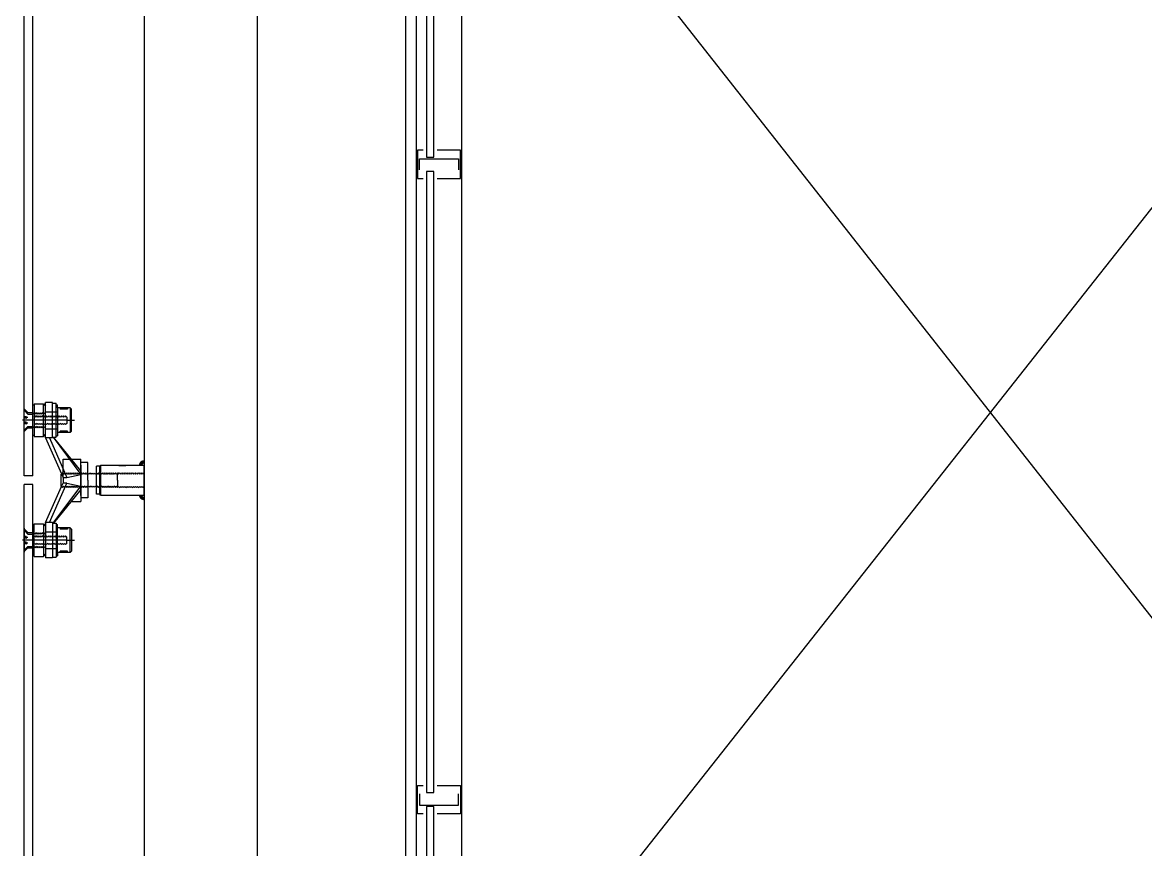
# Model space of a CAD drawing. Header units: millimetres. Extents: x -7614 to 421357, y 85218 to 341757.
# Drawn here: x 152178 to 153769, y 217946 to 219118 of the extents above; entities that cross this region are included whole.
import ezdxf

# ---------------------------------------------------------------- set-up
doc = ezdxf.new("R2010")
doc.units = ezdxf.units.MM
doc.header["$LTSCALE"] = 600
doc.header["$MEASUREMENT"] = 0
doc.linetypes.add('CENTER1', pattern=[8, 6, -1, 0, -1])
doc.linetypes.add('DASH_2', pattern=[34, 30, -1.5, 1, -1.5])
doc.layers.add('e-plan', color=9, linetype='CONTINUOUS')

msp = doc.modelspace()

# ---------------------------------------------------------------- linework, layer by layer
at = {"layer": 'e-plan'}
for p, q in [((152180.4, 218475.2), (152180.4, 220176.7)), ((152192.4, 218475.2), (152192.4, 220176.7)), ((152350.4, 219866.7), (152350.4, 217091.6)), ((152510.4, 219866.7), (152510.4, 217091.6)), ((152750.4, 219566.7), (152750.4, 218926.7)), ((152760.4, 218926.7), (152760.4, 219566.7)), ((152800.4, 217616.7), (152800.4, 219516.7)), ((152745.4, 218936.7), (152737.4, 218936.7)), ((152737.4, 218936.7), (152737.4, 218896.7)), ((152740.4, 218908.7), (152740.4, 218924.7)), ((152740.4, 218924.7), (152795.4, 218924.7)), ((152750.4, 218926.7), (152760.4, 218926.7)), ((152798.4, 218936.7), (152765.4, 218936.7)), ((152795.4, 218924.7), (152795.4, 218908.7)), ((152798.4, 218896.7), (152798.4, 218936.7)), ((152760.4, 218906.7), (152750.4, 218906.7)), ((152750.4, 218906.7), (152750.4, 218026.7)), ((152760.4, 218026.7), (152760.4, 218906.7)), ((152737.4, 218896.7), (152745.4, 218896.7)), ((152765.4, 218896.7), (152798.4, 218896.7)), ((152350.4, 218448.2), (152350.4, 218490.2)), ((152192.4, 218475.2), (152180.4, 218475.2)), ((152180.4, 216776.7), (152180.4, 218463.2)), ((152192.4, 218463.2), (152180.4, 218463.2)), ((152192.4, 216776.7), (152192.4, 218463.2)), ((152737.4, 217996.7), (152737.4, 218036.7)), ((152737.4, 218036.7), (152745.4, 218036.7)), ((152765.4, 218036.7), (152798.4, 218036.7)), ((152798.4, 218036.7), (152798.4, 217996.7)), ((152740.4, 218024.7), (152740.4, 218008.7)), ((152750.4, 218026.7), (152760.4, 218026.7)), ((152795.4, 218008.7), (152795.4, 218024.7)), ((152740.4, 218008.7), (152795.4, 218008.7)), ((152750.4, 218006.7), (152750.4, 217566.7)), ((152760.4, 218006.7), (152750.4, 218006.7)), ((152760.4, 217566.7), (152760.4, 218006.7)), ((152745.4, 217996.7), (152737.4, 217996.7)), ((152798.4, 217996.7), (152765.4, 217996.7))]:
    msp.add_line(p, q, dxfattribs=at)
at = {"layer": 'e-plan', "linetype": 'Continuous'}
for p, q in [((152720.4, 219596.7), (152720.4, 217536.7)), ((152735.4, 219581.7), (152735.4, 217551.7)), ((152194.4, 218575.7), (152192.4, 218575.7)), ((152194.4, 218577.2), (152207.4, 218577.2)), ((152194.4, 218577.2), (152194.4, 218564.2)), ((152207.4, 218562.9), (152207.4, 218577.2)), ((152210.4, 218563.2), (152210.4, 218579.1)), ((152220.4, 218579.1), (152210.4, 218579.1)), ((152220.4, 218529.1), (152220.4, 218579.1)), ((152220.4, 218578.2), (152225.4, 218578.2)), ((152225.4, 218530.2), (152225.4, 218578.2)), ((152225.4, 218576.2), (152227.4, 218576.2)), ((152245.4, 218571.7), (152227.4, 218571.7)), ((152247.4, 218569.7), (152245.4, 218571.7)), ((152180.4, 218537.3), (152180.4, 218571)), ((152185.6, 218564.9), (152180.4, 218570.2)), ((152183.4, 218557.5), (152183.4, 218558.9)), ((152185.6, 218564.9), (152192.4, 218564.9)), ((152185.6, 218562.9), (152192.4, 218562.9)), ((152194.4, 218563.9), (152194.4, 218559.9)), ((152194.4, 218559.7), (152194.4, 218548.7)), ((152207.4, 218531.2), (152207.4, 218562.9)), ((152210.4, 218549.7), (152210.4, 218562.9)), ((152241.4, 218569.7), (152231.4, 218569.7)), ((152247.4, 218538.7), (152247.4, 218569.7)), ((152185.6, 218543.4), (152180.4, 218538.2)), ((152183.4, 218549.5), (152183.4, 218550.9)), ((152185.6, 218545.4), (152192.4, 218545.4)), ((152185.6, 218543.4), (152192.4, 218543.4)), ((152194.4, 218548.4), (152194.4, 218544.4)), ((152194.4, 218544.1), (152194.4, 218532.7)), ((152210.4, 218545.4), (152210.4, 218549.4)), ((152210.4, 218529.1), (152210.4, 218545.1)), ((152194.4, 218532.7), (152192.4, 218532.7)), ((152194.4, 218532.7), (152194.4, 218531.2)), ((152194.4, 218531.2), (152207.4, 218531.2)), ((152220.4, 218529.1), (152210.4, 218529.1)), ((152210.6, 218529.2), (152233.1, 218478.2)), ((152216.1, 218529.2), (152240.8, 218473.1)), ((152220.4, 218530.2), (152225.4, 218530.2)), ((152221.4, 218530.2), (152260.4, 218477.4)), ((152260.4, 218482.5), (152221.5, 218530.2)), ((152225.4, 218532.2), (152227.4, 218532.2)), ((152245.4, 218536.7), (152227.4, 218536.7)), ((152241.4, 218538.7), (152231.4, 218538.7)), ((152245.4, 218536.7), (152247.4, 218538.7)), ((152235.4, 218473.1), (152235.4, 218499.2)), ((152235.4, 218499.2), (152260.4, 218499.2)), ((152260.4, 218469.2), (152260.4, 218499.2)), ((152270.4, 218479.4), (152270.4, 218494.2)), ((152232.7, 218460.5), (152232.7, 218477.8)), ((152233.2, 218478), (152235.4, 218473.1)), ((152240.8, 218473.1), (152260.4, 218477.4)), ((152260.4, 218490.7), (152260.4, 218469.2)), ((152260.4, 218490.7), (152260.4, 218469.2)), ((152270.4, 218469.2), (152270.4, 218479.2)), ((152287.5, 218489.2), (152282.5, 218489.2)), ((152282.5, 218479.3), (152282.5, 218489.2)), ((152282.5, 218459.3), (152282.5, 218479)), ((152287.5, 218489.2), (152288.5, 218490.2)), ((152287.5, 218449.2), (152287.5, 218489.2)), ((152350.4, 218490.2), (152288.5, 218490.2)), ((152288.5, 218490.2), (152288.5, 218448.2)), ((152314.5, 218490.2), (152324.4, 218490.2)), ((152216.1, 218409.2), (152240.8, 218465.2)), ((152221.4, 218408.2), (152260.4, 218460.9)), ((152233.2, 218460.3), (152235.4, 218465.2)), ((152235.4, 218473.1), (152235.4, 218465.2)), ((152235.4, 218473.1), (152240.8, 218473.1)), ((152240.8, 218465.2), (152235.4, 218465.2)), ((152240.8, 218465.2), (152260.4, 218460.9)), ((152260.4, 218469.2), (152260.4, 218439.2)), ((152260.4, 218447.7), (152260.4, 218469.2)), ((152260.4, 218469.2), (152260.4, 218447.7)), ((152270.4, 218469.2), (152270.4, 218459.2)), ((152210.6, 218409.2), (152233.1, 218460.1)), ((152260.4, 218455.8), (152221.5, 218408.2)), ((152270.4, 218458.9), (152270.4, 218444.2)), ((152282.5, 218449.2), (152282.5, 218459)), ((152287.5, 218449.2), (152282.5, 218449.2)), ((152288.5, 218448.2), (152287.5, 218449.2)), ((152288.5, 218448.2), (152350.4, 218448.2)), ((152246.8, 218439.2), (152260.4, 218439.2)), ((152180.4, 218401), (152180.4, 218367.3)), ((152185.6, 218394.9), (152180.4, 218400.2)), ((152194.4, 218405.7), (152192.4, 218405.7)), ((152194.4, 218405.7), (152194.4, 218407.2)), ((152194.4, 218407.2), (152207.4, 218407.2)), ((152194.4, 218394.2), (152194.4, 218405.7)), ((152207.4, 218407.2), (152207.4, 218375.4)), ((152210.4, 218409.2), (152210.4, 218393.2)), ((152220.4, 218409.2), (152210.4, 218409.2)), ((152220.4, 218409.2), (152220.4, 218359.2)), ((152220.4, 218408.2), (152225.4, 218408.2)), ((152225.4, 218408.2), (152225.4, 218360.2)), ((152225.4, 218406.2), (152227.4, 218406.2)), ((152245.4, 218401.7), (152227.4, 218401.7)), ((152241.4, 218399.7), (152231.4, 218399.7)), ((152245.4, 218401.7), (152247.4, 218399.7)), ((152247.4, 218399.7), (152247.4, 218368.7)), ((152183.4, 218388.9), (152183.4, 218387.5)), ((152183.4, 218380.9), (152183.4, 218379.5)), ((152185.6, 218394.9), (152192.4, 218394.9)), ((152185.6, 218392.9), (152192.4, 218392.9)), ((152194.4, 218389.9), (152194.4, 218393.9)), ((152194.4, 218378.7), (152194.4, 218389.7)), ((152210.4, 218392.9), (152210.4, 218388.9)), ((152210.4, 218388.7), (152210.4, 218375.4)), ((152185.6, 218373.4), (152180.4, 218368.2)), ((152185.6, 218375.4), (152192.4, 218375.4)), ((152185.6, 218373.4), (152192.4, 218373.4)), ((152194.4, 218374.4), (152194.4, 218378.4)), ((152194.4, 218361.2), (152194.4, 218374.1)), ((152207.4, 218375.4), (152207.4, 218361.2)), ((152210.4, 218375.1), (152210.4, 218359.2)), ((152245.4, 218366.7), (152227.4, 218366.7)), ((152241.4, 218368.7), (152231.4, 218368.7)), ((152247.4, 218368.7), (152245.4, 218366.7)), ((152194.4, 218362.7), (152192.4, 218362.7)), ((152194.4, 218361.2), (152207.4, 218361.2)), ((152220.4, 218359.2), (152210.4, 218359.2)), ((152220.4, 218360.2), (152225.4, 218360.2)), ((152225.4, 218362.2), (152227.4, 218362.2))]:
    msp.add_line(p, q, dxfattribs=at)
at = {"layer": 'e-plan', "ltscale": 2}
for p, q in [((154295.4, 217616.7), (152800.4, 219516.7)), ((152800.4, 217616.7), (154300.4, 219516.7))]:
    msp.add_line(p, q, dxfattribs=at)
at = {"layer": 'e-plan', "linetype": 'CENTER1'}
for p, q in [((152207.4, 218577.2), (152210.4, 218574.2)), ((152227.4, 218571.7), (152227.4, 218576.2)), ((152227.4, 218571.7), (152227.4, 218534)), ((152231.4, 218571.7), (152231.4, 218569.7)), ((152241.4, 218571.7), (152241.4, 218569.7)), ((152245.4, 218571.7), (152245.4, 218536.7)), ((152180.4, 218568.2), (152185.6, 218562.9)), ((152183.1, 218559.2), (152180.4, 218559.2)), ((152185.4, 218558.2), (152180.4, 218558.2)), ((152183.1, 218557.2), (152180.4, 218557.2)), ((152193.9, 218564.4), (152192.4, 218562.9)), ((152195.4, 218562.9), (152193.9, 218564.4)), ((152195.4, 218563.2), (152194.4, 218564.2)), ((152195.4, 218558.9), (152194.4, 218559.9)), ((152195.4, 218558.7), (152194.4, 218559.7)), ((152195.4, 218558.7), (152194.4, 218559.7)), ((152196.9, 218564.7), (152195.4, 218563.2)), ((152196.9, 218564.4), (152195.4, 218562.9)), ((152196.9, 218560.4), (152195.4, 218558.9)), ((152196.9, 218560.2), (152195.4, 218558.7)), ((152196.9, 218560.2), (152195.4, 218558.7)), ((152198.4, 218563.2), (152196.9, 218564.7)), ((152198.4, 218562.9), (152196.9, 218564.4)), ((152198.4, 218558.9), (152196.9, 218560.4)), ((152198.4, 218558.7), (152196.9, 218560.2)), ((152198.4, 218558.7), (152196.9, 218560.2)), ((152199.9, 218564.7), (152198.4, 218563.2)), ((152199.9, 218564.4), (152198.4, 218562.9)), ((152199.9, 218560.4), (152198.4, 218558.9)), ((152199.9, 218560.2), (152198.4, 218558.7)), ((152199.9, 218560.2), (152198.4, 218558.7)), ((152201.4, 218563.2), (152199.9, 218564.7)), ((152201.4, 218562.9), (152199.9, 218564.4)), ((152201.4, 218558.9), (152199.9, 218560.4)), ((152201.4, 218558.7), (152199.9, 218560.2)), ((152201.4, 218558.7), (152199.9, 218560.2)), ((152202.9, 218564.7), (152201.4, 218563.2)), ((152202.9, 218564.4), (152201.4, 218562.9)), ((152202.9, 218560.4), (152201.4, 218558.9)), ((152202.9, 218560.2), (152201.4, 218558.7)), ((152202.9, 218560.2), (152201.4, 218558.7)), ((152204.4, 218563.2), (152202.9, 218564.7)), ((152204.4, 218562.9), (152202.9, 218564.4)), ((152204.4, 218558.9), (152202.9, 218560.4)), ((152204.4, 218558.7), (152202.9, 218560.2)), ((152204.4, 218558.7), (152202.9, 218560.2)), ((152205.9, 218564.7), (152204.4, 218563.2)), ((152205.9, 218564.4), (152204.4, 218562.9)), ((152205.9, 218560.4), (152204.4, 218558.9)), ((152205.9, 218560.2), (152204.4, 218558.7)), ((152205.9, 218560.2), (152204.4, 218558.7)), ((152207.4, 218563.2), (152205.9, 218564.7)), ((152207.4, 218562.9), (152205.9, 218564.4)), ((152207.4, 218558.9), (152205.9, 218560.4)), ((152207.4, 218558.7), (152205.9, 218560.2)), ((152207.4, 218558.7), (152205.9, 218560.2)), ((152208.9, 218564.7), (152207.4, 218563.2)), ((152208.9, 218564.4), (152207.4, 218562.9)), ((152208.9, 218560.4), (152207.4, 218558.9)), ((152208.9, 218560.2), (152207.4, 218558.7)), ((152208.9, 218560.2), (152207.4, 218558.7)), ((152210.4, 218563.2), (152208.9, 218564.7)), ((152210.4, 218562.9), (152208.9, 218564.4)), ((152210.4, 218558.9), (152208.9, 218560.4)), ((152210.4, 218558.7), (152208.9, 218560.2)), ((152210.4, 218558.7), (152208.9, 218560.2)), ((152211.9, 218560.2), (152210.4, 218558.7)), ((152213.4, 218558.7), (152211.9, 218560.2)), ((152214.9, 218560.2), (152213.4, 218558.7)), ((152216.4, 218558.7), (152214.9, 218560.2)), ((152217.9, 218560.2), (152216.4, 218558.7)), ((152219.4, 218558.7), (152217.9, 218560.2)), ((152220.9, 218560.2), (152219.4, 218558.7)), ((152222.4, 218558.7), (152220.9, 218560.2)), ((152223.9, 218560.2), (152222.4, 218558.7)), ((152225.4, 218558.7), (152223.9, 218560.2)), ((152226.9, 218560.2), (152225.4, 218558.7)), ((152228.4, 218558.7), (152226.9, 218560.2)), ((152229.9, 218560.2), (152228.4, 218558.7)), ((152231.4, 218558.7), (152229.9, 218560.2)), ((152232.9, 218560.2), (152231.4, 218558.7)), ((152234.4, 218558.7), (152232.9, 218560.2)), ((152235.9, 218560.2), (152234.4, 218558.7)), ((152237.4, 218558.7), (152235.9, 218560.2)), ((152238.9, 218560.2), (152237.4, 218558.7)), ((152240.4, 218558.7), (152238.9, 218560.2)), ((152240.4, 218558.7), (152240.4, 218549.7)), ((152240.4, 218554.2), (152177.8, 218554.2)), ((152183.1, 218551.2), (152180.4, 218551.2)), ((152185.4, 218550.2), (152180.4, 218550.2)), ((152183.1, 218549.2), (152180.4, 218549.2)), ((152180.4, 218540.2), (152185.6, 218545.4)), ((152193.9, 218543.9), (152192.4, 218545.4)), ((152195.4, 218545.4), (152193.9, 218543.9)), ((152195.4, 218545.4), (152193.9, 218543.9)), ((152195.4, 218549.7), (152194.4, 218548.7)), ((152195.4, 218549.7), (152194.4, 218548.7)), ((152195.4, 218549.7), (152194.4, 218548.7)), ((152195.4, 218549.4), (152194.4, 218548.4)), ((152195.4, 218545.1), (152194.4, 218544.1)), ((152196.9, 218548.2), (152195.4, 218549.7)), ((152196.9, 218548.2), (152195.4, 218549.7)), ((152196.9, 218548.2), (152195.4, 218549.7)), ((152196.9, 218547.9), (152195.4, 218549.4)), ((152196.9, 218543.9), (152195.4, 218545.4)), ((152196.9, 218543.9), (152195.4, 218545.4)), ((152196.9, 218543.6), (152195.4, 218545.1)), ((152198.4, 218549.7), (152196.9, 218548.2)), ((152198.4, 218549.7), (152196.9, 218548.2)), ((152198.4, 218549.7), (152196.9, 218548.2)), ((152198.4, 218549.4), (152196.9, 218547.9)), ((152198.4, 218545.4), (152196.9, 218543.9)), ((152198.4, 218545.4), (152196.9, 218543.9)), ((152198.4, 218545.1), (152196.9, 218543.6)), ((152199.9, 218548.2), (152198.4, 218549.7)), ((152199.9, 218548.2), (152198.4, 218549.7)), ((152199.9, 218548.2), (152198.4, 218549.7)), ((152199.9, 218547.9), (152198.4, 218549.4)), ((152199.9, 218543.9), (152198.4, 218545.4)), ((152199.9, 218543.9), (152198.4, 218545.4)), ((152199.9, 218543.6), (152198.4, 218545.1)), ((152201.4, 218549.7), (152199.9, 218548.2)), ((152201.4, 218549.7), (152199.9, 218548.2)), ((152201.4, 218549.7), (152199.9, 218548.2)), ((152201.4, 218549.4), (152199.9, 218547.9)), ((152201.4, 218545.4), (152199.9, 218543.9)), ((152201.4, 218545.4), (152199.9, 218543.9)), ((152201.4, 218545.1), (152199.9, 218543.6)), ((152202.9, 218548.2), (152201.4, 218549.7)), ((152202.9, 218548.2), (152201.4, 218549.7)), ((152202.9, 218548.2), (152201.4, 218549.7)), ((152202.9, 218547.9), (152201.4, 218549.4)), ((152202.9, 218543.9), (152201.4, 218545.4)), ((152202.9, 218543.9), (152201.4, 218545.4)), ((152202.9, 218543.6), (152201.4, 218545.1)), ((152204.4, 218549.7), (152202.9, 218548.2)), ((152204.4, 218549.7), (152202.9, 218548.2)), ((152204.4, 218549.7), (152202.9, 218548.2)), ((152204.4, 218549.4), (152202.9, 218547.9)), ((152204.4, 218545.4), (152202.9, 218543.9)), ((152204.4, 218545.4), (152202.9, 218543.9)), ((152204.4, 218545.1), (152202.9, 218543.6)), ((152205.9, 218548.2), (152204.4, 218549.7)), ((152205.9, 218548.2), (152204.4, 218549.7)), ((152205.9, 218548.2), (152204.4, 218549.7)), ((152205.9, 218547.9), (152204.4, 218549.4)), ((152205.9, 218543.9), (152204.4, 218545.4)), ((152205.9, 218543.9), (152204.4, 218545.4)), ((152205.9, 218543.6), (152204.4, 218545.1)), ((152207.4, 218549.7), (152205.9, 218548.2)), ((152207.4, 218549.7), (152205.9, 218548.2)), ((152207.4, 218549.7), (152205.9, 218548.2)), ((152207.4, 218549.4), (152205.9, 218547.9)), ((152207.4, 218545.4), (152205.9, 218543.9)), ((152207.4, 218545.4), (152205.9, 218543.9)), ((152207.4, 218545.1), (152205.9, 218543.6)), ((152208.9, 218548.2), (152207.4, 218549.7)), ((152208.9, 218548.2), (152207.4, 218549.7)), ((152208.9, 218548.2), (152207.4, 218549.7)), ((152208.9, 218547.9), (152207.4, 218549.4)), ((152208.9, 218543.9), (152207.4, 218545.4)), ((152208.9, 218543.9), (152207.4, 218545.4)), ((152208.9, 218543.6), (152207.4, 218545.1)), ((152210.4, 218549.7), (152208.9, 218548.2)), ((152210.4, 218549.7), (152208.9, 218548.2)), ((152210.4, 218549.7), (152208.9, 218548.2)), ((152210.4, 218549.4), (152208.9, 218547.9)), ((152210.4, 218545.4), (152208.9, 218543.9)), ((152210.4, 218545.4), (152208.9, 218543.9)), ((152210.4, 218545.1), (152208.9, 218543.6)), ((152211.9, 218548.2), (152210.4, 218549.7)), ((152213.4, 218549.7), (152211.9, 218548.2)), ((152214.9, 218548.2), (152213.4, 218549.7)), ((152216.4, 218549.7), (152214.9, 218548.2)), ((152217.9, 218548.2), (152216.4, 218549.7)), ((152219.4, 218549.7), (152217.9, 218548.2)), ((152220.9, 218548.2), (152219.4, 218549.7)), ((152222.4, 218549.7), (152220.9, 218548.2)), ((152223.9, 218548.2), (152222.4, 218549.7)), ((152225.4, 218549.7), (152223.9, 218548.2)), ((152226.9, 218548.2), (152225.4, 218549.7)), ((152228.4, 218549.7), (152226.9, 218548.2)), ((152229.9, 218548.2), (152228.4, 218549.7)), ((152231.4, 218549.7), (152229.9, 218548.2)), ((152232.9, 218548.2), (152231.4, 218549.7)), ((152234.4, 218549.7), (152232.9, 218548.2)), ((152235.9, 218548.2), (152234.4, 218549.7)), ((152237.4, 218549.7), (152235.9, 218548.2)), ((152238.9, 218548.2), (152237.4, 218549.7)), ((152240.4, 218549.7), (152238.9, 218548.2)), ((152240.4, 218554.2), (152251.4, 218554.2)), ((152207.4, 218531.2), (152210.4, 218534.2)), ((152227.4, 218534), (152227.4, 218532.2)), ((152231.4, 218536.7), (152231.4, 218538.7)), ((152241.4, 218536.7), (152241.4, 218538.7)), ((152232.9, 218477.7), (152232.7, 218477.8)), ((152232.9, 218477.7), (152232.7, 218477.8)), ((152234.4, 218479.2), (152232.9, 218477.7)), ((152234.4, 218479.2), (152232.9, 218477.7)), ((152234.4, 218479.4), (152233.1, 218478.2)), ((152235.9, 218477.9), (152234.4, 218479.4)), ((152235.9, 218477.7), (152234.4, 218479.2)), ((152235.9, 218477.7), (152234.4, 218479.2)), ((152237.4, 218479.4), (152235.9, 218477.9)), ((152237.4, 218479.2), (152235.9, 218477.7)), ((152237.4, 218479.2), (152235.9, 218477.7)), ((152238.9, 218477.9), (152237.4, 218479.4)), ((152238.9, 218477.7), (152237.4, 218479.2)), ((152238.9, 218477.7), (152237.4, 218479.2)), ((152240.4, 218479.4), (152238.9, 218477.9)), ((152240.4, 218479.2), (152238.9, 218477.7)), ((152240.4, 218479.2), (152238.9, 218477.7)), ((152241.9, 218477.9), (152240.4, 218479.4)), ((152241.9, 218477.7), (152240.4, 218479.2)), ((152241.9, 218477.7), (152240.4, 218479.2)), ((152243.4, 218479.4), (152241.9, 218477.9)), ((152243.4, 218479.2), (152241.9, 218477.7)), ((152243.4, 218479.2), (152241.9, 218477.7)), ((152244.9, 218477.9), (152243.4, 218479.4)), ((152244.9, 218477.7), (152243.4, 218479.2)), ((152244.9, 218477.7), (152243.4, 218479.2)), ((152246.4, 218479.4), (152244.9, 218477.9)), ((152246.4, 218479.2), (152244.9, 218477.7)), ((152247.9, 218477.9), (152246.4, 218479.4)), ((152247.9, 218477.7), (152246.4, 218479.2)), ((152249.4, 218479.4), (152247.9, 218477.9)), ((152249.4, 218479.2), (152247.9, 218477.7)), ((152250.9, 218477.9), (152249.4, 218479.4)), ((152250.9, 218477.7), (152249.4, 218479.2)), ((152252.4, 218479.4), (152250.9, 218477.9)), ((152252.4, 218479.2), (152250.9, 218477.7)), ((152253.9, 218477.9), (152252.4, 218479.4)), ((152253.9, 218477.7), (152252.4, 218479.2)), ((152255.4, 218479.4), (152253.9, 218477.9)), ((152255.4, 218479.2), (152253.9, 218477.7)), ((152256.9, 218477.9), (152255.4, 218479.4)), ((152256.9, 218477.7), (152255.4, 218479.2)), ((152256.9, 218477.9), (152255.9, 218478.9)), ((152258.4, 218479.4), (152256.9, 218477.9)), ((152258.4, 218479.2), (152256.9, 218477.7)), ((152259.9, 218477.9), (152258.4, 218479.4)), ((152259.9, 218477.7), (152258.4, 218479.2)), ((152261.4, 218479.4), (152259.9, 218477.9)), ((152261.4, 218479.2), (152259.9, 218477.7)), ((152262.9, 218477.9), (152261.4, 218479.4)), ((152262.9, 218477.7), (152261.4, 218479.2)), ((152264.4, 218479.4), (152262.9, 218477.9)), ((152264.4, 218479.2), (152262.9, 218477.7)), ((152265.9, 218477.9), (152264.4, 218479.4)), ((152265.9, 218477.7), (152264.4, 218479.2)), ((152267.4, 218479.4), (152265.9, 218477.9)), ((152267.4, 218479.2), (152265.9, 218477.7)), ((152268.9, 218477.9), (152267.4, 218479.4)), ((152268.9, 218477.7), (152267.4, 218479.2)), ((152268.9, 218477.7), (152267.9, 218478.7)), ((152268.9, 218477.7), (152267.9, 218478.7)), ((152270.4, 218479.4), (152268.9, 218477.9)), ((152270.4, 218479.2), (152268.9, 218477.7)), ((152270.4, 218479.2), (152268.9, 218477.7)), ((152270.4, 218479.2), (152268.9, 218477.7)), ((152271.9, 218477.7), (152270.4, 218479.2)), ((152271.9, 218477.7), (152270.4, 218479.2)), ((152271.9, 218477.7), (152270.4, 218479.2)), ((152273.4, 218479.2), (152271.9, 218477.7)), ((152273.4, 218479.2), (152271.9, 218477.7)), ((152273.4, 218479.2), (152271.9, 218477.7)), ((152274.9, 218477.7), (152273.4, 218479.2)), ((152274.9, 218477.7), (152273.4, 218479.2)), ((152276.4, 218479.2), (152274.9, 218477.7)), ((152276.4, 218479.2), (152274.9, 218477.7)), ((152277.9, 218477.7), (152276.4, 218479.2)), ((152277.9, 218477.7), (152276.4, 218479.2)), ((152279.4, 218479.2), (152277.9, 218477.7)), ((152279.4, 218479.2), (152277.9, 218477.7)), ((152280.9, 218477.7), (152279.4, 218479.2)), ((152280.9, 218477.7), (152279.4, 218479.2)), ((152282.4, 218479.2), (152280.9, 218477.7)), ((152282.4, 218479.2), (152280.9, 218477.7)), ((152283.9, 218477.7), (152282.4, 218479.2)), ((152283.9, 218477.7), (152282.4, 218479.2)), ((152283.9, 218477.9), (152282.5, 218479.3)), ((152285.4, 218479.4), (152283.9, 218477.9)), ((152285.4, 218479.2), (152283.9, 218477.7)), ((152286.9, 218477.9), (152285.4, 218479.4)), ((152286.9, 218477.7), (152285.4, 218479.2)), ((152288.4, 218479.4), (152286.9, 218477.9)), ((152288.4, 218479.2), (152286.9, 218477.7)), ((152289.9, 218477.9), (152288.4, 218479.4)), ((152289.9, 218477.7), (152288.4, 218479.2)), ((152291.4, 218479.4), (152289.9, 218477.9)), ((152291.4, 218479.2), (152289.9, 218477.7)), ((152292.9, 218477.9), (152291.4, 218479.4)), ((152292.9, 218477.7), (152291.4, 218479.2)), ((152294.4, 218479.4), (152292.9, 218477.9)), ((152294.4, 218479.2), (152292.9, 218477.7)), ((152295.9, 218477.9), (152294.4, 218479.4)), ((152295.9, 218477.7), (152294.4, 218479.2)), ((152297.4, 218479.4), (152295.9, 218477.9)), ((152297.4, 218479.2), (152295.9, 218477.7)), ((152298.9, 218477.9), (152297.4, 218479.4)), ((152298.9, 218477.7), (152297.4, 218479.2)), ((152300.4, 218479.4), (152298.9, 218477.9)), ((152300.4, 218479.2), (152298.9, 218477.7)), ((152301.9, 218477.9), (152300.4, 218479.4)), ((152301.9, 218477.7), (152300.4, 218479.2)), ((152303.4, 218479.4), (152301.9, 218477.9)), ((152303.4, 218479.2), (152301.9, 218477.7)), ((152304.9, 218477.9), (152303.4, 218479.4)), ((152304.9, 218477.7), (152303.4, 218479.2)), ((152306.4, 218479.4), (152304.9, 218477.9)), ((152306.4, 218479.2), (152304.9, 218477.7)), ((152307.9, 218477.9), (152306.4, 218479.4)), ((152307.9, 218477.7), (152306.4, 218479.2)), ((152309.4, 218479.4), (152307.9, 218477.9)), ((152309.4, 218479.2), (152307.9, 218477.7)), ((152310.9, 218477.9), (152309.4, 218479.4)), ((152310.9, 218477.7), (152309.4, 218479.2)), ((152312.4, 218479.4), (152310.9, 218477.9)), ((152312.4, 218479.2), (152310.9, 218477.7)), ((152312.4, 218479.4), (152313.9, 218477.9)), ((152312.4, 218469.2), (152312.4, 218479.2)), ((152313.9, 218477.9), (152315.4, 218479.4)), ((152315.4, 218479.4), (152316.9, 218477.9)), ((152316.9, 218477.9), (152318.4, 218479.4)), ((152318.4, 218479.4), (152319.9, 218477.9)), ((152319.9, 218477.9), (152321.4, 218479.4)), ((152321.4, 218479.4), (152322.9, 218477.9)), ((152322.9, 218477.9), (152324.4, 218479.4)), ((152324.4, 218479.4), (152325.9, 218477.9)), ((152325.9, 218477.9), (152327.4, 218479.4)), ((152327.4, 218479.4), (152328.9, 218477.9)), ((152328.9, 218477.9), (152330.4, 218479.4)), ((152330.4, 218479.4), (152331.9, 218477.9)), ((152331.9, 218477.9), (152333.4, 218479.4)), ((152333.4, 218479.4), (152334.9, 218477.9)), ((152334.9, 218477.9), (152336.4, 218479.4)), ((152336.4, 218479.4), (152337.9, 218477.9)), ((152337.9, 218477.9), (152339.4, 218479.4)), ((152337.9, 218477.9), (152339.4, 218479.4)), ((152339.4, 218479.4), (152340.9, 218477.9)), ((152340.9, 218477.9), (152342.4, 218479.4)), ((152342.4, 218479.4), (152343.9, 218477.9)), ((152343.9, 218477.9), (152345.4, 218479.4)), ((152345.4, 218479.4), (152346.9, 218477.9)), ((152346.9, 218477.9), (152348.4, 218479.4)), ((152348.4, 218479.4), (152349.9, 218477.9)), ((152349.9, 218477.9), (152350.4, 218478.4)), ((152232.9, 218460.7), (152232.7, 218460.5)), ((152232.9, 218460.7), (152232.7, 218460.5)), ((152234.4, 218459.2), (152232.9, 218460.7)), ((152234.4, 218459.2), (152232.9, 218460.7)), ((152234.4, 218458.9), (152233.1, 218460.1)), ((152235.9, 218460.7), (152234.4, 218459.2)), ((152235.9, 218460.7), (152234.4, 218459.2)), ((152235.9, 218460.4), (152234.4, 218458.9)), ((152237.4, 218459.2), (152235.9, 218460.7)), ((152237.4, 218459.2), (152235.9, 218460.7)), ((152237.4, 218458.9), (152235.9, 218460.4)), ((152238.9, 218460.7), (152237.4, 218459.2)), ((152238.9, 218460.7), (152237.4, 218459.2)), ((152238.9, 218460.4), (152237.4, 218458.9)), ((152240.4, 218459.2), (152238.9, 218460.7)), ((152240.4, 218459.2), (152238.9, 218460.7)), ((152240.4, 218458.9), (152238.9, 218460.4)), ((152241.9, 218460.7), (152240.4, 218459.2)), ((152241.9, 218460.7), (152240.4, 218459.2)), ((152241.9, 218460.4), (152240.4, 218458.9)), ((152243.4, 218459.2), (152241.9, 218460.7)), ((152243.4, 218459.2), (152241.9, 218460.7)), ((152243.4, 218458.9), (152241.9, 218460.4)), ((152244.9, 218460.7), (152243.4, 218459.2)), ((152244.9, 218460.7), (152243.4, 218459.2)), ((152244.9, 218460.4), (152243.4, 218458.9)), ((152246.4, 218459.2), (152244.9, 218460.7)), ((152246.4, 218458.9), (152244.9, 218460.4)), ((152247.9, 218460.7), (152246.4, 218459.2)), ((152247.9, 218460.4), (152246.4, 218458.9)), ((152249.4, 218459.2), (152247.9, 218460.7)), ((152249.4, 218458.9), (152247.9, 218460.4)), ((152250.9, 218460.7), (152249.4, 218459.2)), ((152250.9, 218460.4), (152249.4, 218458.9)), ((152252.4, 218459.2), (152250.9, 218460.7)), ((152252.4, 218458.9), (152250.9, 218460.4)), ((152253.9, 218460.7), (152252.4, 218459.2)), ((152253.9, 218460.4), (152252.4, 218458.9)), ((152255.4, 218459.2), (152253.9, 218460.7)), ((152255.4, 218458.9), (152253.9, 218460.4)), ((152256.9, 218460.7), (152255.4, 218459.2)), ((152256.9, 218460.4), (152255.4, 218458.9)), ((152256.9, 218460.4), (152255.9, 218459.4)), ((152258.4, 218459.2), (152256.9, 218460.7)), ((152258.4, 218458.9), (152256.9, 218460.4)), ((152259.9, 218460.7), (152258.4, 218459.2)), ((152259.9, 218460.4), (152258.4, 218458.9)), ((152261.4, 218459.2), (152259.9, 218460.7)), ((152261.4, 218458.9), (152259.9, 218460.4)), ((152262.9, 218460.7), (152261.4, 218459.2)), ((152262.9, 218460.4), (152261.4, 218458.9)), ((152264.4, 218459.2), (152262.9, 218460.7)), ((152264.4, 218458.9), (152262.9, 218460.4)), ((152265.9, 218460.7), (152264.4, 218459.2)), ((152265.9, 218460.4), (152264.4, 218458.9)), ((152267.4, 218459.2), (152265.9, 218460.7)), ((152267.4, 218458.9), (152265.9, 218460.4)), ((152268.9, 218460.7), (152267.4, 218459.2)), ((152268.9, 218460.4), (152267.4, 218458.9)), ((152268.9, 218460.7), (152267.9, 218459.7)), ((152268.9, 218460.7), (152267.9, 218459.7)), ((152268.9, 218460.7), (152267.9, 218459.7)), ((152268.9, 218460.7), (152267.9, 218459.7)), ((152270.4, 218459.2), (152268.9, 218460.7)), ((152270.4, 218459.2), (152268.9, 218460.7)), ((152270.4, 218459.2), (152268.9, 218460.7)), ((152270.4, 218459.2), (152268.9, 218460.7)), ((152270.4, 218459.2), (152268.9, 218460.7)), ((152270.4, 218459.2), (152268.9, 218460.7)), ((152270.4, 218459.2), (152268.9, 218460.7)), ((152270.4, 218459.2), (152268.9, 218460.7)), ((152270.4, 218459.2), (152268.9, 218460.7)), ((152270.4, 218458.9), (152268.9, 218460.4)), ((152270.4, 218458.9), (152268.9, 218460.4)), ((152270.4, 218458.9), (152268.9, 218460.4)), ((152271.9, 218460.7), (152270.4, 218459.2)), ((152271.9, 218460.7), (152270.4, 218459.2)), ((152271.9, 218460.7), (152270.4, 218459.2)), ((152271.9, 218460.7), (152270.4, 218459.2)), ((152271.9, 218460.7), (152270.4, 218459.2)), ((152271.9, 218460.7), (152270.4, 218459.2)), ((152273.4, 218459.2), (152271.9, 218460.7)), ((152273.4, 218459.2), (152271.9, 218460.7)), ((152273.4, 218459.2), (152271.9, 218460.7)), ((152273.4, 218459.2), (152271.9, 218460.7)), ((152273.4, 218459.2), (152271.9, 218460.7)), ((152273.4, 218459.2), (152271.9, 218460.7)), ((152274.9, 218460.7), (152273.4, 218459.2)), ((152274.9, 218460.7), (152273.4, 218459.2)), ((152274.9, 218460.7), (152273.4, 218459.2)), ((152274.9, 218460.7), (152273.4, 218459.2)), ((152276.4, 218459.2), (152274.9, 218460.7)), ((152276.4, 218459.2), (152274.9, 218460.7)), ((152276.4, 218459.2), (152274.9, 218460.7)), ((152276.4, 218459.2), (152274.9, 218460.7)), ((152277.9, 218460.7), (152276.4, 218459.2)), ((152277.9, 218460.7), (152276.4, 218459.2)), ((152277.9, 218460.7), (152276.4, 218459.2)), ((152277.9, 218460.7), (152276.4, 218459.2)), ((152279.4, 218459.2), (152277.9, 218460.7)), ((152279.4, 218459.2), (152277.9, 218460.7)), ((152279.4, 218459.2), (152277.9, 218460.7)), ((152279.4, 218459.2), (152277.9, 218460.7)), ((152280.9, 218460.7), (152279.4, 218459.2)), ((152280.9, 218460.7), (152279.4, 218459.2)), ((152280.9, 218460.7), (152279.4, 218459.2)), ((152280.9, 218460.7), (152279.4, 218459.2)), ((152282.4, 218459.2), (152280.9, 218460.7)), ((152282.4, 218459.2), (152280.9, 218460.7)), ((152282.4, 218459.2), (152280.9, 218460.7)), ((152282.4, 218459.2), (152280.9, 218460.7)), ((152283.9, 218460.7), (152282.4, 218459.2)), ((152283.9, 218460.7), (152282.4, 218459.2)), ((152283.9, 218460.7), (152282.4, 218459.2)), ((152283.9, 218460.7), (152282.4, 218459.2)), ((152283.9, 218460.4), (152282.5, 218459)), ((152285.4, 218459.2), (152283.9, 218460.7)), ((152285.4, 218459.2), (152283.9, 218460.7)), ((152285.4, 218458.9), (152283.9, 218460.4)), ((152286.9, 218460.7), (152285.4, 218459.2)), ((152286.9, 218460.7), (152285.4, 218459.2)), ((152286.9, 218460.4), (152285.4, 218458.9)), ((152288.4, 218459.2), (152286.9, 218460.7)), ((152288.4, 218459.2), (152286.9, 218460.7)), ((152288.4, 218458.9), (152286.9, 218460.4)), ((152289.9, 218460.7), (152288.4, 218459.2)), ((152289.9, 218460.7), (152288.4, 218459.2)), ((152289.9, 218460.4), (152288.4, 218458.9)), ((152291.4, 218459.2), (152289.9, 218460.7)), ((152291.4, 218459.2), (152289.9, 218460.7)), ((152291.4, 218458.9), (152289.9, 218460.4)), ((152292.9, 218460.7), (152291.4, 218459.2)), ((152292.9, 218460.7), (152291.4, 218459.2)), ((152292.9, 218460.4), (152291.4, 218458.9)), ((152294.4, 218459.2), (152292.9, 218460.7)), ((152294.4, 218459.2), (152292.9, 218460.7)), ((152294.4, 218458.9), (152292.9, 218460.4)), ((152295.9, 218460.7), (152294.4, 218459.2)), ((152295.9, 218460.7), (152294.4, 218459.2)), ((152295.9, 218460.4), (152294.4, 218458.9)), ((152297.4, 218459.2), (152295.9, 218460.7)), ((152297.4, 218459.2), (152295.9, 218460.7)), ((152297.4, 218458.9), (152295.9, 218460.4)), ((152298.9, 218460.7), (152297.4, 218459.2)), ((152298.9, 218460.7), (152297.4, 218459.2)), ((152298.9, 218460.4), (152297.4, 218458.9)), ((152300.4, 218459.2), (152298.9, 218460.7)), ((152300.4, 218459.2), (152298.9, 218460.7)), ((152300.4, 218458.9), (152298.9, 218460.4)), ((152301.9, 218460.7), (152300.4, 218459.2)), ((152301.9, 218460.7), (152300.4, 218459.2)), ((152301.9, 218460.4), (152300.4, 218458.9)), ((152303.4, 218459.2), (152301.9, 218460.7)), ((152303.4, 218459.2), (152301.9, 218460.7)), ((152303.4, 218458.9), (152301.9, 218460.4)), ((152304.9, 218460.7), (152303.4, 218459.2)), ((152304.9, 218460.7), (152303.4, 218459.2)), ((152304.9, 218460.4), (152303.4, 218458.9)), ((152306.4, 218459.2), (152304.9, 218460.7)), ((152306.4, 218459.2), (152304.9, 218460.7)), ((152306.4, 218458.9), (152304.9, 218460.4)), ((152307.9, 218460.7), (152306.4, 218459.2)), ((152307.9, 218460.7), (152306.4, 218459.2)), ((152307.9, 218460.4), (152306.4, 218458.9)), ((152309.4, 218459.2), (152307.9, 218460.7)), ((152309.4, 218459.2), (152307.9, 218460.7)), ((152309.4, 218458.9), (152307.9, 218460.4)), ((152310.9, 218460.7), (152309.4, 218459.2)), ((152310.9, 218460.7), (152309.4, 218459.2)), ((152310.9, 218460.4), (152309.4, 218458.9)), ((152312.4, 218459.2), (152310.9, 218460.7)), ((152312.4, 218459.2), (152310.9, 218460.7)), ((152312.4, 218458.9), (152310.9, 218460.4)), ((152312.4, 218469.2), (152312.4, 218459.2)), ((152312.4, 218458.9), (152313.9, 218460.4)), ((152313.9, 218460.4), (152315.4, 218458.9)), ((152315.4, 218458.9), (152316.9, 218460.4)), ((152316.9, 218460.4), (152318.4, 218458.9)), ((152318.4, 218458.9), (152319.9, 218460.4)), ((152319.9, 218460.4), (152321.4, 218458.9)), ((152321.4, 218458.9), (152322.9, 218460.4)), ((152322.9, 218460.4), (152324.4, 218458.9)), ((152324.4, 218458.9), (152325.9, 218460.4)), ((152325.9, 218460.4), (152327.4, 218458.9)), ((152327.4, 218458.9), (152328.9, 218460.4)), ((152328.9, 218460.4), (152330.4, 218458.9)), ((152330.4, 218458.9), (152331.9, 218460.4)), ((152331.9, 218460.4), (152333.4, 218458.9)), ((152333.4, 218458.9), (152334.9, 218460.4)), ((152334.9, 218460.4), (152336.4, 218458.9)), ((152336.4, 218458.9), (152337.9, 218460.4)), ((152337.9, 218460.4), (152339.4, 218458.9)), ((152337.9, 218460.4), (152339.4, 218458.9)), ((152339.4, 218458.9), (152340.9, 218460.4)), ((152340.9, 218460.4), (152342.4, 218458.9)), ((152342.4, 218458.9), (152343.9, 218460.4)), ((152343.9, 218460.4), (152345.4, 218458.9)), ((152345.4, 218458.9), (152346.9, 218460.4)), ((152346.9, 218460.4), (152348.4, 218458.9)), ((152348.4, 218458.9), (152349.9, 218460.4)), ((152349.9, 218460.4), (152350.4, 218459.9)), ((152180.4, 218398.2), (152185.6, 218392.9)), ((152207.4, 218407.2), (152210.4, 218404.2)), ((152227.4, 218404.3), (152227.4, 218406.2)), ((152227.4, 218366.7), (152227.4, 218404.3)), ((152231.4, 218401.7), (152231.4, 218399.7)), ((152241.4, 218401.7), (152241.4, 218399.7)), ((152245.4, 218366.7), (152245.4, 218401.7)), ((152240.4, 218384.2), (152177.8, 218384.2)), ((152183.1, 218389.2), (152180.4, 218389.2)), ((152185.4, 218388.2), (152180.4, 218388.2)), ((152183.1, 218387.2), (152180.4, 218387.2)), ((152183.1, 218381.2), (152180.4, 218381.2)), ((152193.9, 218394.4), (152192.4, 218392.9)), ((152195.4, 218392.9), (152193.9, 218394.4)), ((152195.4, 218392.9), (152193.9, 218394.4)), ((152195.4, 218393.2), (152194.4, 218394.2)), ((152195.4, 218388.9), (152194.4, 218389.9)), ((152195.4, 218388.7), (152194.4, 218389.7)), ((152195.4, 218388.7), (152194.4, 218389.7)), ((152195.4, 218388.7), (152194.4, 218389.7)), ((152196.9, 218394.7), (152195.4, 218393.2)), ((152196.9, 218394.4), (152195.4, 218392.9)), ((152196.9, 218394.4), (152195.4, 218392.9)), ((152196.9, 218390.4), (152195.4, 218388.9)), ((152196.9, 218390.2), (152195.4, 218388.7)), ((152196.9, 218390.2), (152195.4, 218388.7)), ((152196.9, 218390.2), (152195.4, 218388.7)), ((152198.4, 218393.2), (152196.9, 218394.7)), ((152198.4, 218392.9), (152196.9, 218394.4)), ((152198.4, 218392.9), (152196.9, 218394.4)), ((152198.4, 218388.9), (152196.9, 218390.4)), ((152198.4, 218388.7), (152196.9, 218390.2)), ((152198.4, 218388.7), (152196.9, 218390.2)), ((152198.4, 218388.7), (152196.9, 218390.2)), ((152199.9, 218394.7), (152198.4, 218393.2)), ((152199.9, 218394.4), (152198.4, 218392.9)), ((152199.9, 218394.4), (152198.4, 218392.9)), ((152199.9, 218390.4), (152198.4, 218388.9)), ((152199.9, 218390.2), (152198.4, 218388.7)), ((152199.9, 218390.2), (152198.4, 218388.7)), ((152199.9, 218390.2), (152198.4, 218388.7)), ((152201.4, 218393.2), (152199.9, 218394.7)), ((152201.4, 218392.9), (152199.9, 218394.4)), ((152201.4, 218392.9), (152199.9, 218394.4)), ((152201.4, 218388.9), (152199.9, 218390.4)), ((152201.4, 218388.7), (152199.9, 218390.2)), ((152201.4, 218388.7), (152199.9, 218390.2)), ((152201.4, 218388.7), (152199.9, 218390.2)), ((152202.9, 218394.7), (152201.4, 218393.2)), ((152202.9, 218394.4), (152201.4, 218392.9)), ((152202.9, 218394.4), (152201.4, 218392.9)), ((152202.9, 218390.4), (152201.4, 218388.9)), ((152202.9, 218390.2), (152201.4, 218388.7)), ((152202.9, 218390.2), (152201.4, 218388.7)), ((152202.9, 218390.2), (152201.4, 218388.7)), ((152204.4, 218393.2), (152202.9, 218394.7)), ((152204.4, 218392.9), (152202.9, 218394.4)), ((152204.4, 218392.9), (152202.9, 218394.4)), ((152204.4, 218388.9), (152202.9, 218390.4)), ((152204.4, 218388.7), (152202.9, 218390.2)), ((152204.4, 218388.7), (152202.9, 218390.2)), ((152204.4, 218388.7), (152202.9, 218390.2)), ((152205.9, 218394.7), (152204.4, 218393.2)), ((152205.9, 218394.4), (152204.4, 218392.9)), ((152205.9, 218394.4), (152204.4, 218392.9)), ((152205.9, 218390.4), (152204.4, 218388.9)), ((152205.9, 218390.2), (152204.4, 218388.7)), ((152205.9, 218390.2), (152204.4, 218388.7)), ((152205.9, 218390.2), (152204.4, 218388.7)), ((152207.4, 218393.2), (152205.9, 218394.7)), ((152207.4, 218392.9), (152205.9, 218394.4)), ((152207.4, 218392.9), (152205.9, 218394.4)), ((152207.4, 218388.9), (152205.9, 218390.4)), ((152207.4, 218388.7), (152205.9, 218390.2)), ((152207.4, 218388.7), (152205.9, 218390.2)), ((152207.4, 218388.7), (152205.9, 218390.2)), ((152208.9, 218394.7), (152207.4, 218393.2)), ((152208.9, 218394.4), (152207.4, 218392.9)), ((152208.9, 218394.4), (152207.4, 218392.9)), ((152208.9, 218390.4), (152207.4, 218388.9)), ((152208.9, 218390.2), (152207.4, 218388.7)), ((152208.9, 218390.2), (152207.4, 218388.7)), ((152208.9, 218390.2), (152207.4, 218388.7)), ((152210.4, 218393.2), (152208.9, 218394.7)), ((152210.4, 218392.9), (152208.9, 218394.4)), ((152210.4, 218392.9), (152208.9, 218394.4)), ((152210.4, 218388.9), (152208.9, 218390.4)), ((152210.4, 218388.7), (152208.9, 218390.2)), ((152210.4, 218388.7), (152208.9, 218390.2)), ((152210.4, 218388.7), (152208.9, 218390.2)), ((152211.9, 218390.2), (152210.4, 218388.7)), ((152213.4, 218388.7), (152211.9, 218390.2)), ((152214.9, 218390.2), (152213.4, 218388.7)), ((152216.4, 218388.7), (152214.9, 218390.2)), ((152217.9, 218390.2), (152216.4, 218388.7)), ((152219.4, 218388.7), (152217.9, 218390.2)), ((152220.9, 218390.2), (152219.4, 218388.7)), ((152222.4, 218388.7), (152220.9, 218390.2)), ((152223.9, 218390.2), (152222.4, 218388.7)), ((152225.4, 218388.7), (152223.9, 218390.2)), ((152226.9, 218390.2), (152225.4, 218388.7)), ((152228.4, 218388.7), (152226.9, 218390.2)), ((152229.9, 218390.2), (152228.4, 218388.7)), ((152231.4, 218388.7), (152229.9, 218390.2)), ((152232.9, 218390.2), (152231.4, 218388.7)), ((152234.4, 218388.7), (152232.9, 218390.2)), ((152235.9, 218390.2), (152234.4, 218388.7)), ((152237.4, 218388.7), (152235.9, 218390.2)), ((152238.9, 218390.2), (152237.4, 218388.7)), ((152240.4, 218388.7), (152238.9, 218390.2)), ((152240.4, 218379.7), (152240.4, 218388.7)), ((152240.4, 218384.2), (152251.4, 218384.2)), ((152185.4, 218380.2), (152180.4, 218380.2)), ((152183.1, 218379.2), (152180.4, 218379.2)), ((152180.4, 218370.2), (152185.6, 218375.4)), ((152193.9, 218373.9), (152192.4, 218375.4)), ((152195.4, 218375.4), (152193.9, 218373.9)), ((152195.4, 218379.7), (152194.4, 218378.7)), ((152195.4, 218379.7), (152194.4, 218378.7)), ((152195.4, 218379.4), (152194.4, 218378.4)), ((152195.4, 218375.1), (152194.4, 218374.1)), ((152196.9, 218378.2), (152195.4, 218379.7)), ((152196.9, 218378.2), (152195.4, 218379.7)), ((152196.9, 218377.9), (152195.4, 218379.4)), ((152196.9, 218373.9), (152195.4, 218375.4)), ((152196.9, 218373.6), (152195.4, 218375.1)), ((152198.4, 218379.7), (152196.9, 218378.2)), ((152198.4, 218379.7), (152196.9, 218378.2)), ((152198.4, 218379.4), (152196.9, 218377.9)), ((152198.4, 218375.4), (152196.9, 218373.9)), ((152198.4, 218375.1), (152196.9, 218373.6)), ((152199.9, 218378.2), (152198.4, 218379.7)), ((152199.9, 218378.2), (152198.4, 218379.7)), ((152199.9, 218377.9), (152198.4, 218379.4)), ((152199.9, 218373.9), (152198.4, 218375.4)), ((152199.9, 218373.6), (152198.4, 218375.1)), ((152201.4, 218379.7), (152199.9, 218378.2)), ((152201.4, 218379.7), (152199.9, 218378.2)), ((152201.4, 218379.4), (152199.9, 218377.9)), ((152201.4, 218375.4), (152199.9, 218373.9)), ((152201.4, 218375.1), (152199.9, 218373.6)), ((152202.9, 218378.2), (152201.4, 218379.7)), ((152202.9, 218378.2), (152201.4, 218379.7)), ((152202.9, 218377.9), (152201.4, 218379.4)), ((152202.9, 218373.9), (152201.4, 218375.4)), ((152202.9, 218373.6), (152201.4, 218375.1)), ((152204.4, 218379.7), (152202.9, 218378.2)), ((152204.4, 218379.7), (152202.9, 218378.2)), ((152204.4, 218379.4), (152202.9, 218377.9)), ((152204.4, 218375.4), (152202.9, 218373.9)), ((152204.4, 218375.1), (152202.9, 218373.6)), ((152205.9, 218378.2), (152204.4, 218379.7)), ((152205.9, 218378.2), (152204.4, 218379.7)), ((152205.9, 218377.9), (152204.4, 218379.4)), ((152205.9, 218373.9), (152204.4, 218375.4)), ((152205.9, 218373.6), (152204.4, 218375.1)), ((152207.4, 218379.7), (152205.9, 218378.2)), ((152207.4, 218379.7), (152205.9, 218378.2)), ((152207.4, 218379.4), (152205.9, 218377.9)), ((152207.4, 218375.4), (152205.9, 218373.9)), ((152207.4, 218375.1), (152205.9, 218373.6)), ((152208.9, 218378.2), (152207.4, 218379.7)), ((152208.9, 218378.2), (152207.4, 218379.7)), ((152208.9, 218377.9), (152207.4, 218379.4)), ((152208.9, 218373.9), (152207.4, 218375.4)), ((152208.9, 218373.6), (152207.4, 218375.1)), ((152210.4, 218379.7), (152208.9, 218378.2)), ((152210.4, 218379.7), (152208.9, 218378.2)), ((152210.4, 218379.4), (152208.9, 218377.9)), ((152210.4, 218375.4), (152208.9, 218373.9)), ((152210.4, 218375.1), (152208.9, 218373.6)), ((152211.9, 218378.2), (152210.4, 218379.7)), ((152213.4, 218379.7), (152211.9, 218378.2)), ((152214.9, 218378.2), (152213.4, 218379.7)), ((152216.4, 218379.7), (152214.9, 218378.2)), ((152217.9, 218378.2), (152216.4, 218379.7)), ((152219.4, 218379.7), (152217.9, 218378.2)), ((152220.9, 218378.2), (152219.4, 218379.7)), ((152222.4, 218379.7), (152220.9, 218378.2)), ((152223.9, 218378.2), (152222.4, 218379.7)), ((152225.4, 218379.7), (152223.9, 218378.2)), ((152226.9, 218378.2), (152225.4, 218379.7)), ((152228.4, 218379.7), (152226.9, 218378.2)), ((152227.4, 218366.7), (152227.4, 218362.2)), ((152229.9, 218378.2), (152228.4, 218379.7)), ((152231.4, 218379.7), (152229.9, 218378.2)), ((152232.9, 218378.2), (152231.4, 218379.7)), ((152231.4, 218366.7), (152231.4, 218368.7)), ((152234.4, 218379.7), (152232.9, 218378.2)), ((152235.9, 218378.2), (152234.4, 218379.7)), ((152237.4, 218379.7), (152235.9, 218378.2)), ((152238.9, 218378.2), (152237.4, 218379.7)), ((152240.4, 218379.7), (152238.9, 218378.2)), ((152241.4, 218366.7), (152241.4, 218368.7)), ((152207.4, 218361.2), (152210.4, 218364.2))]:
    msp.add_line(p, q, dxfattribs=at)
at = {"layer": 'e-plan', "linetype": 'DASH_2'}
for p, q in [((152210.4, 218566.2), (152227.4, 218566.2)), ((152210.4, 218542.2), (152227.4, 218542.2)), ((152270.4, 218494.2), (152260.4, 218494.2)), ((152270.4, 218444.2), (152260.4, 218444.2)), ((152210.4, 218396.2), (152227.4, 218396.2)), ((152210.4, 218372.2), (152227.4, 218372.2))]:
    msp.add_line(p, q, dxfattribs=at)
at = {"layer": 'e-plan', "linetype": 'CENTER1'}
for centre, start, end in [((152183.1, 218558.9), 0, 90), ((152183.1, 218557.5), 270, 0), ((152183.1, 218550.9), 0, 90), ((152183.1, 218549.5), 270, 0), ((152183.1, 218388.9), 0, 90), ((152183.1, 218387.5), 270, 0), ((152183.1, 218380.9), 0, 90), ((152183.1, 218379.5), 270, 0)]:
    msp.add_arc(centre, 0.3, start, end, dxfattribs=at)
at = {"layer": 'e-plan', "linetype": 'Continuous'}
for centre, radius, start, end in [((152349.7, 218490.2), 6.11, 83.9869, 180.1886), ((152349.7, 218490.2), 5.11, 82.8047, 180.1886), ((152349.7, 218490.2), 4.11, 81.0413, 180.1886), ((152349.7, 218490.2), 3.11, 78.1246, 180.1886), ((152349.7, 218448.1), 6.11, 179.8114, 276.0131), ((152349.7, 218448.1), 5.11, 179.8114, 277.1953), ((152349.7, 218448.1), 4.11, 179.8114, 278.9587), ((152349.7, 218448.1), 3.11, 179.8114, 281.8754)]:
    msp.add_arc(centre, radius, start, end, dxfattribs=at)

doc.saveas('drawing.dxf')
